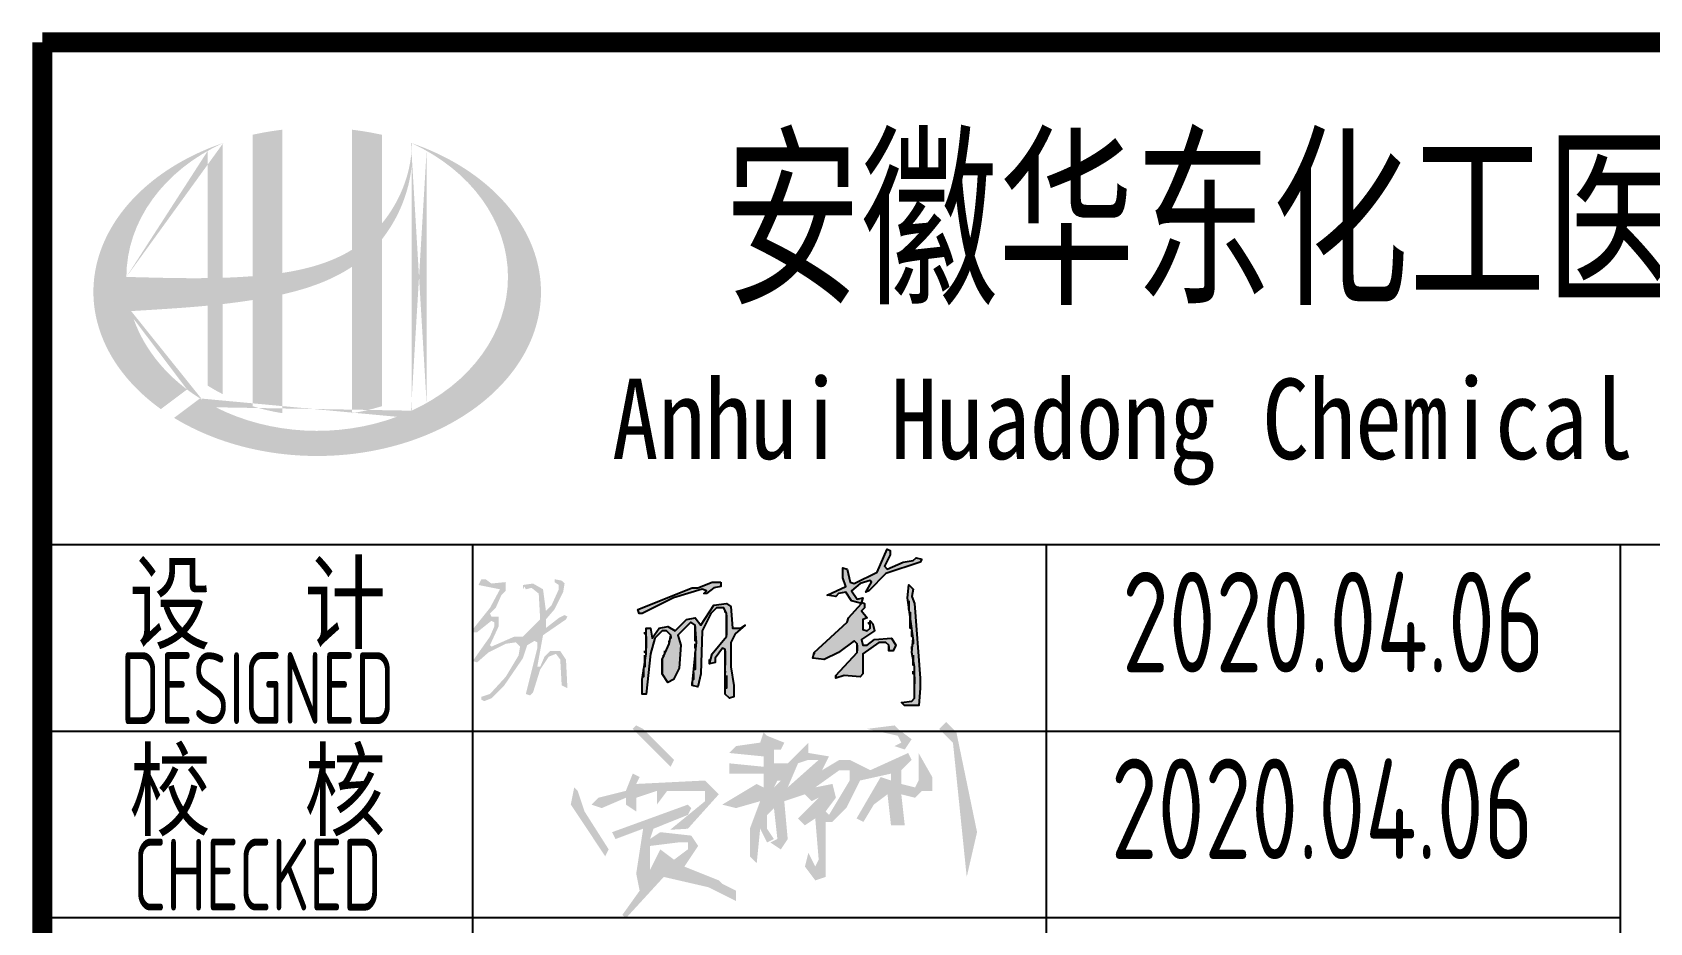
# Model space of a CAD drawing. Extents: x 5109802 to 7068445, y -422737 to 2032183.
# Drawn here: x 5149672 to 5155309, y -358845 to -355742 of the extents above; entities that cross this region are included whole.
import ezdxf
from ezdxf.enums import TextEntityAlignment as Align

# ---------------------------------------------------------------- set-up
doc = ezdxf.new("R2010")
doc.units = 0
doc.header["$LTSCALE"] = 1000
doc.header["$MEASUREMENT"] = 0
doc.layers.get('0').update_dxf_attribs({"linetype": 'CONTINUOUS'})
doc.styles.add('AHD_TQ', font='sceie.shx', dxfattribs={"bigfont": 'sceic.shx'})
doc.styles.add('AHD_TQ_S', font='')
doc.styles.add('sceie', font='SCEIE', dxfattribs={"width": 0.75, "bigfont": 'SCEIC'})
doc.styles.get('AHD_TQ_S').set_extended_font_data('SimSun')

msp = doc.modelspace()

# ---------------------------------------------------------------- hatches: boundary and pattern name
h = msp.add_hatch(color=256)
edge = h.paths.add_edge_path()
edge.add_spline(control_points=[(5150543.7, -356655.4), (5150549.8, -356654), (5150555.9, -356652.6), (5150605, -356640.7), (5150647.6, -356627.7), (5150722.6, -356596.6), (5150755.5, -356579.6), (5150786.4, -356559)], knot_values=[61.629012, 61.629012, 61.629012, 61.629012, 63.330431, 63.330431, 75.353634, 75.353634, 85.398649, 85.398649, 85.398649, 85.398649], degree=3, periodic=0)
edge.add_line((5150786.4, -356559), (5150786.4, -357069.3))
edge.add_spline(control_points=[(5150786.4, -357069.3), (5150803.5, -357066.5), (5150820.5, -357063.2), (5150855.3, -357055.1), (5150873, -357050.3), (5150890.4, -357044.9)], knot_values=[4.908456, 4.908456, 4.908456, 4.908456, 4.992821, 4.992821, 5.083034, 5.083034, 5.083034, 5.083034], degree=3, periodic=0)
edge.add_line((5150890.4, -357044.9), (5150890.4, -356463.4))
edge.add_spline(control_points=[(5150890.4, -356463.4), (5150899, -356452.5), (5150907.2, -356441.1), (5150933.3, -356401.5), (5150949, -356371.5), (5150978.2, -356298.7), (5150989.4, -356255), (5150994.1, -356209.6), (5150994.3, -356208.3), (5150994.4, -356207.1)], knot_values=[97.991744, 97.991744, 97.991744, 97.991744, 101.64219, 101.64219, 110.337975, 110.337975, 121.934322, 121.934322, 122.270691, 122.270691, 122.270691, 122.270691], degree=3, periodic=0)
edge.add_line((5150994.4, -356207.1), (5150994.4, -356136.7))
edge.add_spline(control_points=[(5150994.4, -356136.7), (5150994.3, -356144.3), (5150993.9, -356152), (5150993.4, -356159.7)], knot_values=[126.194075, 126.194075, 126.194075, 126.194075, 128.396762, 128.396762, 128.396762, 128.396762], degree=3, periodic=0)
edge.add_spline(control_points=[(5150993.4, -356159.7), (5150992.9, -356165.9), (5150992.3, -356172.1), (5150991.5, -356178.3)], knot_values=[124.417049, 124.417049, 124.417049, 124.417049, 126.194075, 126.194075, 126.194075, 126.194075], degree=3, periodic=0)
edge.add_spline(control_points=[(5150991.5, -356178.3), (5150990.4, -356187.4), (5150988.9, -356196.5), (5150987.1, -356205.6)], knot_values=[121.80529, 121.80529, 121.80529, 121.80529, 124.417049, 124.417049, 124.417049, 124.417049], degree=3, periodic=0)
edge.add_spline(control_points=[(5150987.1, -356205.6), (5150984.7, -356217.8), (5150981.8, -356229.9), (5150978.3, -356241.9)], knot_values=[118.31574, 118.31574, 118.31574, 118.31574, 121.80529, 121.80529, 121.80529, 121.80529], degree=3, periodic=0)
edge.add_spline(control_points=[(5150978.3, -356241.9), (5150974.8, -356254), (5150970.7, -356266.1), (5150966.2, -356277.9)], knot_values=[114.795988, 114.795988, 114.795988, 114.795988, 118.31574, 118.31574, 118.31574, 118.31574], degree=3, periodic=0)
edge.add_spline(control_points=[(5150966.2, -356277.9), (5150961.7, -356289.6), (5150956.7, -356301.2), (5150951.3, -356312.5)], knot_values=[111.329641, 111.329641, 111.329641, 111.329641, 114.795988, 114.795988, 114.795988, 114.795988], degree=3, periodic=0)
edge.add_spline(control_points=[(5150951.3, -356312.5), (5150945.8, -356324), (5150939.8, -356335.4), (5150933.3, -356346.5)], knot_values=[107.79529, 107.79529, 107.79529, 107.79529, 111.329641, 111.329641, 111.329641, 111.329641], degree=3, periodic=0)
edge.add_spline(control_points=[(5150933.3, -356346.5), (5150927, -356357.3), (5150920.3, -356367.9), (5150913.2, -356378.1)], knot_values=[104.343579, 104.343579, 104.343579, 104.343579, 107.79529, 107.79529, 107.79529, 107.79529], degree=3, periodic=0)
edge.add_spline(control_points=[(5150913.2, -356378.1), (5150905.9, -356388.5), (5150898.3, -356398.6), (5150890.4, -356408.3)], knot_values=[100.8507, 100.8507, 100.8507, 100.8507, 104.343579, 104.343579, 104.343579, 104.343579], degree=3, periodic=0)
edge.add_line((5150890.4, -356408.3), (5150890.4, -356099))
edge.add_spline(control_points=[(5150890.4, -356099), (5150856.3, -356091.4), (5150821.5, -356085.5), (5150786.4, -356081.4)], knot_values=[4.423999, 4.423999, 4.423999, 4.423999, 4.558741, 4.558741, 4.558741, 4.558741], degree=3, periodic=0)
edge.add_line((5150786.4, -356081.4), (5150786.4, -356499.6))
edge.add_spline(control_points=[(5150786.4, -356499.6), (5150714.4, -356544.1), (5150630.2, -356567.3), (5150543.7, -356580.4)], knot_values=[63.246215, 63.246215, 63.246215, 63.246215, 87.689124, 87.689124, 87.689124, 87.689124], degree=3, periodic=0)
edge.add_line((5150543.7, -356580.4), (5150543.7, -356081.4))
edge.add_spline(control_points=[(5150543.7, -356081.4), (5150508.5, -356085.5), (5150473.8, -356091.4), (5150439.7, -356099)], knot_values=[4.866038, 4.866038, 4.866038, 4.866038, 5.000777, 5.000777, 5.000777, 5.000777], degree=3, periodic=0)
edge.add_line((5150439.7, -356099), (5150439.7, -356591.8))
edge.add_spline(control_points=[(5150439.7, -356591.8), (5150438, -356591.9), (5150403.1, -356594.6), (5150368.5, -356596.3), (5150335.7, -356597.4)], knot_values=[43.657356, 43.657356, 43.657356, 43.657356, 44.134253, 53.497092, 53.497092, 53.497092, 53.497092], degree=3, periodic=0)
edge.add_line((5150335.7, -356597.4), (5150335.7, -356128.2))
edge.add_spline(control_points=[(5150335.7, -356128.2), (5150318.7, -356134.1), (5150301.9, -356140.4), (5150285.5, -356147.1)], knot_values=[5.14157, 5.14157, 5.14157, 5.14157, 5.212921, 5.212921, 5.212921, 5.212921], degree=3, periodic=0)
edge.add_spline(control_points=[(5150285.5, -356147.1), (5150278.6, -356149.9), (5150271.8, -356152.8), (5150239.5, -356167), (5150215, -356179.3), (5150191.5, -356192.5)], knot_values=[5.212921, 5.212921, 5.212921, 5.212921, 5.24296, 5.24296, 5.355623, 5.355623, 5.355623, 5.355623], degree=3, periodic=0)
edge.add_spline(control_points=[(5150191.5, -356192.5), (5150176.6, -356200.8), (5150162.2, -356209.6), (5150148.2, -356218.7)], knot_values=[5.355623, 5.355623, 5.355623, 5.355623, 5.426974, 5.426974, 5.426974, 5.426974], degree=3, periodic=0)
edge.add_spline(control_points=[(5150148.2, -356218.7), (5150140.8, -356223.5), (5150133.5, -356228.4), (5150120, -356237.9), (5150113.8, -356242.4), (5150107.6, -356247)], knot_values=[5.426974, 5.426974, 5.426974, 5.426974, 5.464765, 5.464765, 5.498325, 5.498325, 5.498325, 5.498325], degree=3, periodic=0)
edge.add_spline(control_points=[(5150107.6, -356247), (5150081.6, -356266.6), (5150057.5, -356287.5), (5150035.6, -356309.4)], knot_values=[5.498325, 5.498325, 5.498325, 5.498325, 5.641027, 5.641027, 5.641027, 5.641027], degree=3, periodic=0)
edge.add_spline(control_points=[(5150035.6, -356309.4), (5150028.6, -356316.4), (5150021.9, -356323.5), (5150001.4, -356346.1), (5149988.5, -356362), (5149976.7, -356378.2)], knot_values=[5.641027, 5.641027, 5.641027, 5.641027, 5.686569, 5.686569, 5.783729, 5.783729, 5.783729, 5.783729], degree=3, periodic=0)
edge.add_spline(control_points=[(5149976.7, -356378.2), (5149961.6, -356398.9), (5149948.3, -356420.3), (5149935.2, -356445.3), (5149933.6, -356448.5), (5149932, -356451.7)], knot_values=[5.783729, 5.783729, 5.783729, 5.783729, 5.908374, 5.908374, 5.92643, 5.92643, 5.92643, 5.92643], degree=3, periodic=0)
edge.add_spline(control_points=[(5149932, -356451.7), (5149919.5, -356476.8), (5149909.5, -356502.4), (5149902, -356528.4)], knot_values=[5.92643, 5.92643, 5.92643, 5.92643, 6.069132, 6.069132, 6.069132, 6.069132], degree=3, periodic=0)
edge.add_spline(control_points=[(5149902, -356528.4), (5149898.8, -356539.5), (5149896, -356550.6), (5149890.6, -356576.8), (5149888.4, -356591.8), (5149886.9, -356606.9)], knot_values=[6.069132, 6.069132, 6.069132, 6.069132, 6.130179, 6.130179, 6.211834, 6.211834, 6.211834, 6.211834], degree=3, periodic=0)
edge.add_spline(control_points=[(5149886.9, -356606.9), (5149885.7, -356620.1), (5149885, -356633.2), (5149885, -356646.4)], knot_values=[6.211834, 6.211834, 6.211834, 6.211834, 6.283185, 6.283185, 6.283185, 6.283185], degree=3, periodic=0)
edge.add_spline(control_points=[(5149885, -356646.4), (5149885, -356655.8), (5149885.4, -356665.1), (5149886, -356674.4)], knot_values=[6.283185, 6.283185, 6.283185, 6.283185, 6.333655, 6.333655, 6.333655, 6.333655], degree=3, periodic=0)
edge.add_spline(control_points=[(5149886, -356674.4), (5149887.2, -356693.1), (5149889.8, -356711.7), (5149893.5, -356730.2)], knot_values=[6.333655, 6.333655, 6.333655, 6.333655, 6.434594, 6.434594, 6.434594, 6.434594], degree=3, periodic=0)
edge.add_spline(control_points=[(5149893.5, -356730.2), (5149893.8, -356731.4), (5149894, -356732.6), (5149898, -356751.1), (5149902.7, -356768.3), (5149908.6, -356785.3)], knot_values=[6.434594, 6.434594, 6.434594, 6.434594, 6.441278, 6.441278, 6.535532, 6.535532, 6.535532, 6.535532], degree=3, periodic=0)
edge.add_spline(control_points=[(5149908.6, -356785.3), (5149914.8, -356803.6), (5149922.3, -356821.6), (5149931.1, -356839.4)], knot_values=[6.535532, 6.535532, 6.535532, 6.535532, 6.636471, 6.636471, 6.636471, 6.636471], degree=3, periodic=0)
edge.add_spline(control_points=[(5149931.1, -356839.4), (5149933.3, -356843.9), (5149935.6, -356848.3), (5149944.9, -356866), (5149952.6, -356879), (5149961, -356891.9)], knot_values=[6.636471, 6.636471, 6.636471, 6.636471, 6.661894, 6.661894, 6.73741, 6.73741, 6.73741, 6.73741], degree=3, periodic=0)
edge.add_spline(control_points=[(5149961, -356891.9), (5149972.2, -356909), (5149984.5, -356925.8), (5149998.1, -356942.2)], knot_values=[6.73741, 6.73741, 6.73741, 6.73741, 6.838349, 6.838349, 6.838349, 6.838349], degree=3, periodic=0)
edge.add_spline(control_points=[(5149998.1, -356942.2), (5150004, -356949.4), (5150010.1, -356956.4), (5150024.7, -356972.4), (5150033.2, -356981.2), (5150042.1, -356989.9)], knot_values=[6.838349, 6.838349, 6.838349, 6.838349, 6.88251, 6.88251, 6.939288, 6.939288, 6.939288, 6.939288], degree=3, periodic=0)
edge.add_spline(control_points=[(5150042.1, -356989.9), (5150057.9, -357005.2), (5150074.7, -357020.1), (5150092.6, -357034.3)], knot_values=[6.939288, 6.939288, 6.939288, 6.939288, 7.040227, 7.040227, 7.040227, 7.040227], degree=3, periodic=0)
edge.add_spline(control_points=[(5150092.6, -357034.3), (5150101.6, -357041.4), (5150110.8, -357048.3), (5150120.2, -357055.1)], knot_values=[7.040227, 7.040227, 7.040227, 7.040227, 7.090696, 7.090696, 7.090696, 7.090696], degree=3, periodic=0)
edge.add_line((5150120.2, -357055.1), (5150211.4, -356986.7))
edge.add_ellipse((5150665, -356594.4), major_axis=(665, 0), ratio=0.806676, start_angle=192.819, end_angle=226.9853, ccw=False)
edge.add_spline(control_points=[(5150016.6, -356713.5), (5150040.6, -356712), (5150064.7, -356710.5), (5150153.4, -356705), (5150218.2, -356700.7), (5150283.7, -356694.4)], knot_values=[11.398263, 11.398263, 11.398263, 11.398263, 18.40729, 18.40729, 37.18094, 37.18094, 37.18094, 37.18094], degree=3, periodic=0)
edge.add_line((5150283.7, -356694.4), (5150283.7, -356973.4))
edge.add_spline(control_points=[(5150283.7, -356973.4), (5150287.3, -356975.7), (5150290.9, -356977.9), (5150307.8, -356988.1), (5150321.6, -356995.7), (5150335.7, -357002.8)], knot_values=[4.049945, 4.049945, 4.049945, 4.049945, 4.072021, 4.072021, 4.153257, 4.153257, 4.153257, 4.153257], degree=3, periodic=0)
edge.add_line((5150335.7, -357002.8), (5150335.7, -356688.9))
edge.add_spline(control_points=[(5150335.7, -356688.9), (5150367.9, -356685.3), (5150400.3, -356681), (5150435.1, -356675.6), (5150437.4, -356675.3), (5150439.7, -356674.9)], knot_values=[42.135009, 42.135009, 42.135009, 42.135009, 51.307228, 51.307228, 51.948574, 51.948574, 51.948574, 51.948574], degree=3, periodic=0)
edge.add_line((5150439.7, -356674.9), (5150439.7, -357044.9))
edge.add_spline(control_points=[(5150439.7, -357044.9), (5150473.3, -357055.4), (5150508.2, -357063.6), (5150543.7, -357069.3)], knot_values=[4.34174, 4.34174, 4.34174, 4.34174, 4.516316, 4.516316, 4.516316, 4.516316], degree=3, periodic=0)
edge.add_line((5150543.7, -357069.3), (5150543.7, -356655.4))
edge = h.paths.add_edge_path(flags=16)
edge.add_ellipse((5150665, -356594.4), major_axis=(665, 0), ratio=0.806676, start_angle=124.9875, end_angle=179.999, ccw=False)
edge.add_line((5150283.7, -356154.9), (5150283.7, -356598.5))
edge.add_spline(control_points=[(5150283.7, -356598.5), (5150188.4, -356599.8), (5150094.4, -356596.8), (5150000, -356594.4)], knot_values=[11.27373, 11.27373, 11.27373, 11.27373, 38.687513, 38.687513, 38.687513, 38.687513], degree=3, periodic=0)
edge = h.paths.add_edge_path()
edge.add_spline(control_points=[(5150166.2, -357085.6), (5150197.3, -357104.6), (5150230.4, -357121.8), (5150315, -357159.1), (5150368.3, -357176.9), (5150479, -357203.5), (5150536.5, -357212.2), (5150652.6, -357220), (5150711.3, -357219), (5150826.9, -357207.6), (5150883.7, -357197), (5150992.8, -357167), (5151044.9, -357147.5), (5151141.8, -357100.6), (5151186.6, -357073.2), (5151266.5, -357012.3), (5151301.7, -356978.7), (5151361, -356907.2), (5151385.2, -356869.3), (5151421.5, -356791.2), (5151433.8, -356751), (5151446.4, -356669.8), (5151446.7, -356628.8), (5151435.2, -356547.4), (5151423.4, -356506.8), (5151387.8, -356428.1), (5151364, -356389.9), (5151305.2, -356317.7), (5151270.1, -356283.8), (5151190.3, -356222.1), (5151145.6, -356194.4), (5151064.4, -356154.7), (5151030, -356140.5), (5150994.4, -356128.2)], knot_values=[0.886421, 0.886421, 0.886421, 0.886421, 1.040557, 1.040557, 1.261172, 1.261172, 1.481788, 1.481788, 1.702404, 1.702404, 1.92302, 1.92302, 2.143636, 2.143636, 2.364252, 2.364252, 2.584868, 2.584868, 2.805484, 2.805484, 3.026099, 3.026099, 3.246715, 3.246715, 3.46852, 3.46852, 3.690325, 3.690325, 3.91213, 3.91213, 4.133935, 4.133935, 4.283209, 4.283209, 4.283209, 4.283209], degree=3, periodic=0)
edge.add_line((5150994.4, -356128.2), (5150994.4, -356128.3))
edge.add_spline(control_points=[(5150994.4, -356128.4), (5150994.4, -356131.1), (5150994.4, -356133.9), (5150994.4, -356136.7)], knot_values=[128.396762, 128.396762, 128.396762, 128.396762, 129.192193, 129.192193, 129.192193, 129.192193], degree=3, periodic=0)
edge.add_line((5150994.4, -356136.7), (5150994.4, -357060.5))
edge.add_ellipse((5150665, -356594.4), major_axis=(665, 0), ratio=0.806676, start_angle=232.1054, end_angle=299.6833, ccw=False)
edge.add_line((5150256.6, -357017.8), (5150166.2, -357085.6))
edge = h.paths.add_edge_path(flags=16)
edge.add_ellipse((5150665, -356594.4), major_axis=(665, 0), ratio=0.806676, start_angle=304.9875, end_angle=415.0121, ccw=False)
edge.add_line((5151046.4, -357034), (5151046.4, -356154.9))
at = {"linetype": 'Continuous'}
h = msp.add_hatch(color=0, dxfattribs=at)
h.paths.add_polyline_path([(5151322.2, -357687.9), (5151322.2, -357657.9), (5151272.2, -357662.9), (5151252.2, -357647.9), (5151237.2, -357647.9), (5151227.2, -357667.9), (5151302.2, -357682.9), (5151267.2, -357747.9), (5151207.2, -357822.9), (5151207.2, -357832.9), (5151222.2, -357832.9), (5151272.2, -357792.9), (5151282.2, -357797.9), (5151282.2, -357812.9), (5151267.2, -357847.9), (5151207.2, -357932.9), (5151222.2, -357937.9), (5151262.2, -357902.9), (5151322.2, -357872.9), (5151357.2, -357867.9), (5151372.2, -357882.9), (5151367.2, -357912.9), (5151322.2, -357987.9), (5151267.2, -358047.9), (5151237.2, -358057.9), (5151237.2, -358067.9), (5151247.2, -358072.9), (5151272.2, -358062.9), (5151317.2, -358017.9), (5151382.2, -357922.9), (5151397.2, -357877.9), (5151422.2, -357862.9), (5151432.2, -357867.9), (5151432.2, -357887.9), (5151392.2, -358047.9), (5151407.2, -358052.9), (5151417.2, -358042.9), (5151442.2, -357962.9), (5151472.2, -357917.9), (5151497.2, -357907.9), (5151512.2, -357927.9), (5151517.2, -358017.9), (5151537.2, -358027.9), (5151532.2, -357927.9), (5151512.2, -357897.9), (5151477.2, -357897.9), (5151457.2, -357917.9), (5151442.2, -357952.9), (5151432.2, -357952.9), (5151452.2, -357842.9), (5151532.2, -357787.9), (5151537.2, -357777.9), (5151527.2, -357772.9), (5151507.2, -357782.9), (5151462.2, -357817.9), (5151462.2, -357787.9), (5151492.2, -357752.9), (5151522.2, -357692.9), (5151527.2, -357662.9), (5151517.2, -357652.9), (5151492.2, -357647.9), (5151492.2, -357657.9), (5151507.2, -357667.9), (5151507.2, -357682.9), (5151482.2, -357737.9), (5151462.2, -357757.9), (5151452.2, -357682.9), (5151417.2, -357662.9), (5151382.2, -357667.9), (5151382.2, -357682.9), (5151387.2, -357672.9), (5151392.2, -357682.9), (5151412.2, -357677.9), (5151437.2, -357697.9), (5151442.2, -357787.9), (5151382.2, -357847.9), (5151352.2, -357847.9), (5151272.2, -357882.9), (5151267.2, -357877.9), (5151297.2, -357812.9), (5151297.2, -357777.9), (5151272.2, -357777.9), (5151267.2, -357767.9), (5151287.2, -357747.9), (5151307.2, -357702.9)])
h.paths.add_polyline_path([(5151907.2, -357712.9), (5152007.2, -357682.9), (5152022.2, -357687.9), (5152012.2, -357697.9), (5152022.2, -357697.9), (5152047.2, -357677.9), (5152072.2, -357672.9), (5152072.2, -357657.9), (5152042.2, -357657.9), (5151992.2, -357677.9), (5151972.2, -357677.9), (5151782.2, -357752.9), (5151787.2, -357767.9), (5151797.2, -357767.9)])
h.paths.add_polyline_path([(5151842.2, -357852.9), (5151867.2, -357827.9), (5151882.2, -357827.9), (5151897.2, -357842.9), (5151892.2, -357872.9), (5151867.2, -357927.9), (5151867.2, -357977.9), (5151887.2, -358007.9), (5151907.2, -357997.9), (5151927.2, -357957.9), (5151932.2, -357877.9), (5151922.2, -357842.9), (5151967.2, -357797.9), (5151982.2, -357807.9), (5151987.2, -357867.9), (5151972.2, -358017.9), (5151992.2, -358022.9), (5152002.2, -357977.9), (5152007.2, -357827.9), (5152037.2, -357767.9), (5152057.2, -357747.9), (5152082.2, -357747.9), (5152092.2, -357767.9), (5152092.2, -357847.9), (5152042.2, -357907.9), (5152032.2, -357942.9), (5152052.2, -357937.9), (5152052.2, -357922.9), (5152077.2, -357887.9), (5152087.2, -357892.9), (5152087.2, -358047.9), (5152102.2, -358062.9), (5152117.2, -358057.9), (5152117.2, -358017.9), (5152107.2, -357952.9), (5152107.2, -357867.9), (5152122.2, -357837.9), (5152157.2, -357807.9), (5152142.2, -357817.9), (5152112.2, -357817.9), (5152107.2, -357742.9), (5152092.2, -357732.9), (5152047.2, -357737.9), (5152002.2, -357807.9), (5151982.2, -357782.9), (5151952.2, -357787.9), (5151912.2, -357827.9), (5151887.2, -357812.9), (5151857.2, -357817.9), (5151832.2, -357852.9), (5151827.2, -357817.9), (5151812.2, -357817.9), (5151812.2, -357822.9), (5151812.2, -357907.9), (5151797.2, -357997.9), (5151797.2, -358047.9), (5151812.2, -358047.9), (5151827.2, -357907.9)])
h.paths.add_polyline_path([(5152557.2, -357662.9), (5152592.2, -357652.9), (5152597.2, -357657.9), (5152577.2, -357692.9), (5152587.2, -357687.9), (5152647.2, -357627.9), (5152767.2, -357587.9), (5152772.2, -357577.9), (5152752.2, -357572.9), (5152742.2, -357582.9), (5152707.2, -357587.9), (5152652.2, -357612.9), (5152642.2, -357602.9), (5152662.2, -357562.9), (5152662.2, -357547.9), (5152652.2, -357542.9), (5152617.2, -357622.9), (5152537.2, -357662.9), (5152522.2, -357657.9), (5152512.2, -357612.9), (5152497.2, -357607.9), (5152497.2, -357642.9), (5152507.2, -357672.9), (5152442.2, -357702.9), (5152472.2, -357707.9), (5152482.2, -357697.9), (5152507.2, -357692.9), (5152527.2, -357722.9), (5152562.2, -357732.9), (5152517.2, -357782.9), (5152512.2, -357797.9), (5152397.2, -357902.9), (5152392.2, -357922.9), (5152432.2, -357927.9), (5152482.2, -357902.9), (5152537.2, -357862.9), (5152547.2, -357872.9), (5152547.2, -357902.9), (5152472.2, -357982.9), (5152472.2, -357992.9), (5152502.2, -357982.9), (5152557.2, -357987.9), (5152567.2, -357977.9), (5152567.2, -357907.9), (5152622.2, -357867.9), (5152647.2, -357867.9), (5152657.2, -357877.9), (5152657.2, -357897.9), (5152672.2, -357897.9), (5152682.2, -357877.9), (5152667.2, -357852.9), (5152607.2, -357857.9), (5152582.2, -357877.9), (5152567.2, -357877.9), (5152562.2, -357857.9), (5152607.2, -357827.9), (5152602.2, -357802.9), (5152592.2, -357792.9), (5152592.2, -357817.9), (5152582.2, -357827.9), (5152567.2, -357822.9), (5152567.2, -357787.9), (5152582.2, -357782.9), (5152562.2, -357757.9), (5152572.2, -357747.9), (5152572.2, -357732.9), (5152562.2, -357727.9), (5152567.2, -357712.9), (5152547.2, -357717.9), (5152527.2, -357687.9)])
h.paths.add_polyline_path([(5152747.2, -357732.9), (5152737.2, -357707.9), (5152742.2, -357682.9), (5152727.2, -357667.9), (5152722.2, -357712.9), (5152742.2, -357852.9), (5152737.2, -357902.9), (5152747.2, -357952.9), (5152747.2, -358062.9), (5152737.2, -358072.9), (5152702.2, -358077.9), (5152712.2, -358087.9), (5152762.2, -358087.9), (5152767.2, -358027.9), (5152767.2, -357992.9)])
h = msp.add_hatch(color=0)
h.dxf.hatch_style = 1
h.paths.add_polyline_path([(5151801, -358169.4), (5151777, -358157.4), (5151765, -358169.4), (5151897, -358301.4), (5151909, -358277.4)])
h = msp.add_hatch(color=0)
h.dxf.hatch_style = 1
h.paths.add_polyline_path([(5152293, -358217.4), (5152233, -358193.4), (5152221, -358181.4), (5152209, -358217.4), (5152125, -358229.4), (5152101, -358253.4), (5152221, -358265.4), (5152221, -358301.4), (5152101, -358289.4), (5152101, -358325.4), (5152221, -358325.4), (5152221, -358373.4), (5152197, -358361.4), (5152077, -358433.4), (5152125, -358445.4), (5152209, -358421.4), (5152173, -358517.4), (5152173, -358613.4), (5152197, -358637.4), (5152209, -358517.4), (5152233, -358565.4), (5152257, -358553.4), (5152233, -358517.4), (5152233, -358469.4), (5152257, -358445.4), (5152269, -358553.4), (5152245, -358565.4), (5152281, -358589.4), (5152305, -358553.4), (5152293, -358421.4), (5152365, -358397.4), (5152389, -358421.4), (5152413, -358409.4), (5152341, -358481.4), (5152365, -358505.4), (5152401, -358481.4), (5152413, -358625.4), (5152401, -358649.4), (5152377, -358601.4), (5152365, -358649.4), (5152401, -358697.4), (5152437, -358685.4), (5152437, -358493.4), (5152461, -358493.4), (5152509, -358445.4), (5152557, -358349.4), (5152665, -358325.4), (5152665, -358349.4), (5152629, -358337.4), (5152545, -358481.4), (5152569, -358493.4), (5152605, -358433.4), (5152653, -358397.4), (5152665, -358505.4), (5152713, -358505.4), (5152701, -358397.4), (5152749, -358409.4), (5152773, -358385.4), (5152809, -358385.4), (5152809, -358337.4), (5152761, -358253.4), (5152761, -358349.4), (5152749, -358373.4), (5152701, -358361.4), (5152701, -358313.4), (5152737, -358277.4), (5152725, -358253.4), (5152593, -358313.4), (5152521, -358277.4), (5152485, -358277.4), (5152425, -358313.4), (5152449, -358265.4), (5152377, -358253.4), (5152377, -358217.4), (5152305, -358289.4), (5152257, -358289.4), (5152257, -358241.4), (5152281, -358241.4)])
h.paths.add_polyline_path([(5152269, -358349.4), (5152281, -358349.4), (5152257, -358373.4)], flags=16)
h.paths.add_polyline_path([(5152341, -358289.4), (5152377, -358277.4), (5152413, -358277.4), (5152305, -358373.4)], flags=16)
h.paths.add_polyline_path([(5152401, -358373.4), (5152485, -358313.4), (5152521, -358313.4), (5152521, -358349.4), (5152449, -358469.4), (5152437, -358457.4), (5152473, -358409.4), (5152461, -358361.4)], flags=16)
h = msp.add_hatch(color=0)
h.dxf.hatch_style = 1
h.paths.add_polyline_path([(5152689, -358169.4), (5152677, -358157.4), (5152581, -358169.4), (5152689, -358193.4), (5152701, -358217.4), (5152677, -358229.4), (5152713, -358241.4), (5152737, -358205.4)])
h.paths.add_polyline_path([(5152869, -358157.4), (5152857, -358145.4), (5152833, -358169.4), (5152881, -358217.4), (5152929, -358685.4), (5152965, -358529.4), (5152893, -358181.4)])
h = msp.add_hatch(color=0)
h.dxf.hatch_style = 1
h.paths.add_polyline_path([(5151597, -358457.4), (5151573, -358385.4), (5151561, -358373.4), (5151549, -358433.4), (5151669, -358613.4), (5151681, -358589.4)])
h.paths.add_polyline_path([(5151741, -358409.4), (5151741, -358433.4), (5151777, -358457.4), (5151777, -358409.4), (5151849, -358385.4), (5151849, -358433.4), (5151885, -358385.4), (5152017, -358385.4), (5152017, -358421.4), (5151895.2, -358521.1), (5151957, -358517.4), (5152065, -358397.4), (5152017, -358349.4), (5151777, -358361.4), (5151789, -358337.4), (5151765, -358325.4), (5151741, -358385.4), (5151645, -358409.4), (5151621, -358433.4), (5151657, -358445.4)])
h.paths.add_polyline_path([(5151957, -358469.4), (5151969, -358445.4), (5151957, -358433.4), (5151693, -358529.4), (5151705, -358553.4), (5151801, -358517.4), (5151777, -358673.4), (5151789, -358733.4), (5151729, -358817.4), (5151741, -358829.4), (5151873, -358685.4), (5152029, -358721.4), (5152125, -358769.4), (5152125, -358733.4), (5152077, -358709.4), (5152065, -358697.4), (5151945, -358649.4), (5151993, -358577.4), (5151969, -358541.4), (5151861, -358529.4), (5151825, -358553.4), (5151837, -358517.4)])
h.paths.add_polyline_path([(5151825, -358577.4), (5151921, -358565.4), (5151957, -358565.4), (5151957, -358589.4), (5151909, -358625.4), (5151861, -358589.4), (5151825, -358661.4)], flags=16)

# ---------------------------------------------------------------- linework, layer by layer
for p, q in [((5149707.2, -357527.1), (5160707.2, -357527.1)), ((5151207.2, -360777.1), (5151207.2, -357527.1)), ((5153207.2, -360777.1), (5153207.2, -357527.1)), ((5153207.2, -360777.1), (5153207.2, -357527.1)), ((5155207.2, -360777.1), (5155207.2, -357527.1)), ((5149707.2, -358177.1), (5155207.2, -358177.1)), ((5149707.2, -358827.1), (5155207.2, -358827.1))]:
    msp.add_line(p, q)
at = {"const_width": 70}
for points in [[(5167707.2, -355777.1), (5149707.2, -355777.1)], [(5149707.2, -355777.1), (5149707.2, -361777.1)]]:
    msp.add_lwpolyline(points, dxfattribs=at)
at = {"color": 0, "linetype": 'Continuous'}
for points in [[(5152772.2, -357577.9), (5152767.2, -357587.9), (5152647.2, -357627.9), (5152587.2, -357687.9), (5152577.2, -357692.9), (5152597.2, -357657.9), (5152592.2, -357652.9), (5152557.2, -357662.9), (5152527.2, -357687.9), (5152547.2, -357717.9), (5152567.2, -357712.9), (5152562.2, -357727.9), (5152572.2, -357732.9), (5152572.2, -357747.9), (5152562.2, -357757.9), (5152582.2, -357782.9), (5152567.2, -357787.9), (5152567.2, -357822.9), (5152582.2, -357827.9), (5152592.2, -357817.9), (5152592.2, -357792.9), (5152602.2, -357802.9), (5152607.2, -357827.9), (5152562.2, -357857.9), (5152567.2, -357877.9), (5152582.2, -357877.9), (5152607.2, -357857.9), (5152667.2, -357852.9), (5152682.2, -357877.9), (5152672.2, -357897.9), (5152657.2, -357897.9), (5152657.2, -357877.9), (5152647.2, -357867.9), (5152622.2, -357867.9), (5152567.2, -357907.9), (5152567.2, -357977.9), (5152557.2, -357987.9), (5152502.2, -357982.9), (5152472.2, -357992.9), (5152472.2, -357982.9), (5152547.2, -357902.9), (5152547.2, -357872.9), (5152537.2, -357862.9), (5152482.2, -357902.9), (5152432.2, -357927.9), (5152392.2, -357922.9), (5152397.2, -357902.9), (5152512.2, -357797.9), (5152517.2, -357782.9), (5152562.2, -357732.9), (5152527.2, -357722.9), (5152507.2, -357692.9), (5152482.2, -357697.9), (5152472.2, -357707.9), (5152442.2, -357702.9), (5152507.2, -357672.9), (5152497.2, -357642.9), (5152497.2, -357607.9), (5152512.2, -357612.9), (5152522.2, -357657.9), (5152537.2, -357662.9), (5152617.2, -357622.9), (5152652.2, -357542.9), (5152662.2, -357547.9), (5152662.2, -357562.9), (5152642.2, -357602.9), (5152652.2, -357612.9), (5152707.2, -357587.9), (5152742.2, -357582.9), (5152752.2, -357572.9), (5152772.2, -357577.9)], [(5152072.2, -357657.9), (5152072.2, -357672.9), (5152047.2, -357677.9), (5152022.2, -357697.9), (5152012.2, -357697.9), (5152022.2, -357687.9), (5152007.2, -357682.9), (5151907.2, -357712.9), (5151797.2, -357767.9), (5151787.2, -357767.9), (5151782.2, -357752.9), (5151972.2, -357677.9), (5151992.2, -357677.9), (5152042.2, -357657.9), (5152072.2, -357657.9)], [(5152767.2, -357992.9), (5152767.2, -358027.9), (5152762.2, -358087.9), (5152712.2, -358087.9), (5152702.2, -358077.9), (5152737.2, -358072.9), (5152747.2, -358062.9), (5152747.2, -357952.9), (5152737.2, -357902.9), (5152742.2, -357852.9), (5152722.2, -357712.9), (5152727.2, -357667.9), (5152742.2, -357682.9), (5152737.2, -357707.9), (5152747.2, -357732.9), (5152767.2, -357992.9)], [(5152142.2, -357817.9), (5152157.2, -357807.9), (5152122.2, -357837.9), (5152107.2, -357867.9), (5152107.2, -357952.9), (5152117.2, -358017.9), (5152117.2, -358057.9), (5152102.2, -358062.9), (5152087.2, -358047.9), (5152087.2, -357892.9), (5152077.2, -357887.9), (5152052.2, -357922.9), (5152052.2, -357937.9), (5152032.2, -357942.9), (5152042.2, -357907.9), (5152092.2, -357847.9), (5152092.2, -357767.9), (5152082.2, -357747.9), (5152057.2, -357747.9), (5152037.2, -357767.9), (5152007.2, -357827.9), (5152002.2, -357977.9), (5151992.2, -358022.9), (5151972.2, -358017.9), (5151987.2, -357867.9), (5151982.2, -357807.9), (5151967.2, -357797.9), (5151922.2, -357842.9), (5151932.2, -357877.9), (5151927.2, -357957.9), (5151907.2, -357997.9), (5151887.2, -358007.9), (5151867.2, -357977.9), (5151867.2, -357927.9), (5151892.2, -357872.9), (5151897.2, -357842.9), (5151882.2, -357827.9), (5151867.2, -357827.9), (5151842.2, -357852.9), (5151827.2, -357907.9), (5151812.2, -358047.9), (5151797.2, -358047.9), (5151797.2, -357997.9), (5151812.2, -357907.9), (5151812.2, -357817.9), (5151827.2, -357817.9), (5151832.2, -357852.9), (5151857.2, -357817.9), (5151887.2, -357812.9), (5151912.2, -357827.9), (5151952.2, -357787.9), (5151982.2, -357782.9), (5152002.2, -357807.9), (5152047.2, -357737.9), (5152092.2, -357732.9), (5152107.2, -357742.9), (5152112.2, -357817.9), (5152142.2, -357817.9)], [(5152727.2, -357722.9), (5152727.2, -357752.9), (5152727.2, -357722.9)], [(5152087.2, -357757.9), (5152087.2, -357762.9), (5152087.2, -357757.9)], [(5152092.2, -357772.9), (5152092.2, -357842.9), (5152092.2, -357772.9)], [(5152732.2, -357762.9), (5152732.2, -357817.9), (5152732.2, -357762.9)], [(5151807.2, -357832.9), (5151807.2, -357837.9), (5151807.2, -357832.9)], [(5151812.2, -357817.9), (5151812.2, -357822.9), (5151812.2, -357817.9)], [(5151982.2, -357812.9), (5151982.2, -357862.9), (5151982.2, -357812.9)], [(5152587.2, -357797.9), (5152587.2, -357802.9), (5152587.2, -357797.9)], [(5152737.2, -357827.9), (5152737.2, -357847.9), (5152737.2, -357827.9)], [(5151807.2, -357897.9), (5151807.2, -357902.9), (5151807.2, -357897.9)], [(5151812.2, -357847.9), (5151812.2, -357887.9), (5151812.2, -357847.9)], [(5151877.2, -357897.9), (5151877.2, -357902.9), (5151877.2, -357897.9)], [(5151892.2, -357862.9), (5151892.2, -357867.9), (5151892.2, -357862.9)], [(5151897.2, -357847.9), (5151897.2, -357852.9), (5151897.2, -357847.9)], [(5151982.2, -357872.9), (5151982.2, -357887.9), (5151982.2, -357872.9)], [(5152087.2, -357897.9), (5152087.2, -357947.9), (5152087.2, -357897.9)], [(5152547.2, -357877.9), (5152547.2, -357897.9), (5152547.2, -357877.9)], [(5152657.2, -357882.9), (5152657.2, -357897.9), (5152657.2, -357882.9)], [(5152737.2, -357882.9), (5152737.2, -357892.9), (5152737.2, -357882.9)], [(5152742.2, -357857.9), (5152742.2, -357872.9), (5152742.2, -357857.9)], [(5151807.2, -357912.9), (5151807.2, -357952.9), (5151807.2, -357912.9)], [(5151867.2, -357927.9), (5151867.2, -357977.9), (5151867.2, -357927.9)], [(5151872.2, -357912.9), (5151872.2, -357917.9), (5151872.2, -357912.9)], [(5151982.2, -357902.9), (5151982.2, -357962.9), (5151982.2, -357902.9)], [(5152032.2, -357927.9), (5152032.2, -357942.9), (5152032.2, -357927.9)], [(5152397.2, -357902.9), (5152397.2, -357907.9), (5152397.2, -357902.9)], [(5152742.2, -357912.9), (5152742.2, -357947.9), (5152742.2, -357912.9)], [(5151802.2, -357962.9), (5151802.2, -357987.9), (5151802.2, -357962.9)], [(5151972.2, -358007.9), (5151972.2, -358017.9), (5151972.2, -358007.9)], [(5151977.2, -357972.9), (5151977.2, -357997.9), (5151977.2, -357972.9)], [(5152087.2, -357967.9), (5152087.2, -357972.9), (5152087.2, -357967.9)], [(5152092.2, -357982.9), (5152092.2, -358027.9), (5152092.2, -357982.9)], [(5152472.2, -357982.9), (5152472.2, -357992.9), (5152472.2, -357982.9)], [(5152742.2, -357967.9), (5152742.2, -357977.9), (5152742.2, -357967.9)], [(5152747.2, -357987.9), (5152747.2, -358012.9), (5152747.2, -357987.9)]]:
    msp.add_lwpolyline(points, dxfattribs=at)

# ---------------------------------------------------------------- texts
for s, height, style, width, p in [('安徽华东化工医药工程有限责任公司', 500, 'AHD_TQ_S', 0.7, (5155902.1, -356377.1)), ('Anhui Huadong Chemical & Medical Engineering Co.,Ltd', 280, 'AHD_TQ_S', 0.85, (5155902.1, -357127.1)), ('DESIGNED', 250, 'AHD_TQ', 0.75, (5150457.2, -358027.1)), ('CHECKED', 250, 'AHD_TQ', 0.75, (5150457.2, -358677.1))]:
    msp.add_text(s, height=height, dxfattribs=dict(style=style, width=width)).set_placement(p, align=Align.MIDDLE)
at = {"style": 'AHD_TQ'}
for s, p in [('设  计', (5150457.2, -357727.1)), ('校  核', (5150457.2, -358377.1))]:
    msp.add_text(s, height=300, dxfattribs=at).set_placement(p, align=Align.MIDDLE)
at = {"style": 'sceie', "width": 0.8}
for p in [(5154206.6, -357796.8), (5154167.5, -358447.4)]:
    msp.add_attdef('2020.04.06', text='200320-02-040', height=350, dxfattribs=at).set_placement(p, align=Align.MIDDLE)

doc.saveas('drawing.dxf')
